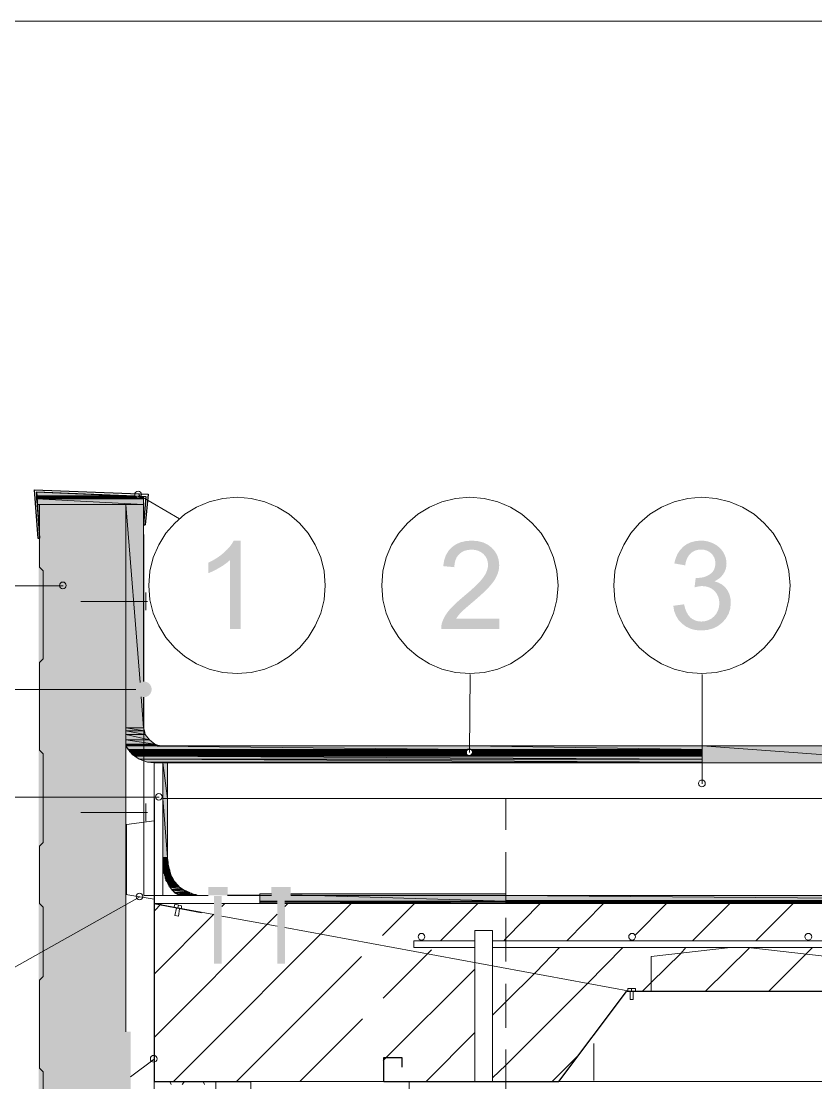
# Model space of a CAD drawing. Header units: millimetres. Extents: x 0 to 297, y 0 to 420.
# Drawn here: x 231.9 to 254.51, y 389.81 to 420 of the extents above; entities that cross this region are included whole.
import ezdxf

# ---------------------------------------------------------------- set-up
doc = ezdxf.new("R2010")
doc.units = ezdxf.units.MM
for name, color, linetype in [('0-MARCO-A3', 8, 'Continuous'), ('1-CORTE-LINEAS', 7, 'Continuous'), ('1-CORTE-RELLENOS', 9, 'Continuous'), ('1-CORTE-ROJO', 1, 'Continuous')]:
    doc.layers.add(name, color=color, linetype=linetype)

msp = doc.modelspace()

# ---------------------------------------------------------------- hatches: boundary and pattern name
at = {"layer": '1-CORTE-RELLENOS'}
h = msp.add_hatch(color=7, dxfattribs=at)
h.dxf.hatch_style = 1
h.paths.add_polyline_path([(232.339, 406.613), (232.339, 406.507), (235.133, 406.507)])
h = msp.add_hatch(color=7, dxfattribs=at)
h.dxf.hatch_style = 1
h.paths.add_polyline_path([(232.339, 406.486), (235.133, 406.486), (235.133, 406.507), (232.339, 406.507)])
h = msp.add_hatch(color=7, dxfattribs=at)
h.dxf.hatch_style = 1
h.paths.add_polyline_path([(235.133, 406.486), (232.339, 406.486), (232.339, 406.465), (235.154, 406.465)])
h = msp.add_hatch(color=7, dxfattribs=at)
h.dxf.hatch_style = 1
h.paths.add_polyline_path([(235.175, 406.444), (235.154, 406.465), (232.339, 406.465), (232.339, 406.444)])
h = msp.add_hatch(color=7, dxfattribs=at)
h.dxf.hatch_style = 1
h.paths.add_polyline_path([(235.196, 406.422), (235.175, 406.444), (232.339, 406.444), (232.339, 406.422)])
h = msp.add_hatch(color=7, dxfattribs=at)
h.dxf.hatch_style = 1
h.paths.add_polyline_path([(232.361, 406.253), (234.879, 406.253), (235.387, 406.253), (235.387, 406.422), (232.339, 406.422)])
h = msp.add_hatch(color=7, dxfattribs=at)
h.dxf.hatch_style = 1
h.paths.add_polyline_path([(235.387, 406.422), (235.387, 406.444), (235.281, 406.444), (235.26, 406.422)])
h = msp.add_hatch(color=7, dxfattribs=at)
h.dxf.hatch_style = 1
h.paths.add_polyline_path([(235.366, 406.444), (235.345, 406.465), (235.303, 406.465), (235.303, 406.444)])
h = msp.add_hatch(color=7, dxfattribs=at)
h.dxf.hatch_style = 1
h.paths.add_polyline_path([(232.361, 406.253), (232.424, 405.301), (232.424, 406.253)])
h = msp.add_hatch(color=51, dxfattribs=at)
h.dxf.hatch_style = 1
h.paths.add_polyline_path([(234.879, 406.274), (234.879, 378.585), (232.403, 378.585), (232.403, 406.274)])
h = msp.add_hatch(color=7, dxfattribs=at)
h.dxf.hatch_style = 1
h.paths.add_polyline_path([(235.387, 399.903), (235.387, 400.775), (235.344, 400.779), (235.302, 400.792), (235.264, 400.812), (235.23, 400.841), (235.201, 400.876), (235.18, 400.914), (235.168, 400.955), (235.164, 401), (235.168, 401.045), (235.18, 401.087), (235.201, 401.125), (235.23, 401.159), (235.264, 401.188), (235.302, 401.209), (235.344, 401.221), (235.387, 401.225), (235.387, 406.253), (234.879, 406.253), (234.879, 399.903)])
h = msp.add_hatch(color=7, dxfattribs=at)
h.dxf.hatch_style = 1
h.paths.add_polyline_path([(238.149, 402.718), (237.843, 402.718), (237.843, 404.675), (237.782, 404.621), (237.713, 404.568), (237.636, 404.515), (237.55, 404.463), (237.463, 404.413), (237.38, 404.37), (237.302, 404.334), (237.228, 404.303), (237.228, 404.601), (237.352, 404.664), (237.468, 404.734), (237.577, 404.81), (237.677, 404.893), (237.766, 404.979), (237.842, 405.064), (237.903, 405.147), (237.95, 405.229), (238.149, 405.229)])
h = msp.add_hatch(color=7, dxfattribs=at)
h.dxf.hatch_style = 1
h.paths.add_polyline_path([(245.506, 403.013), (245.506, 402.718), (243.853, 402.718), (243.854, 402.773), (243.86, 402.826), (243.872, 402.879), (243.888, 402.931), (243.925, 403.015), (243.97, 403.099), (244.025, 403.182), (244.09, 403.264), (244.167, 403.348), (244.26, 403.44), (244.369, 403.537), (244.492, 403.642), (244.679, 403.801), (244.834, 403.942), (244.955, 404.065), (245.043, 404.171), (245.106, 404.267), (245.151, 404.361), (245.178, 404.452), (245.187, 404.54), (245.178, 404.628), (245.154, 404.709), (245.112, 404.783), (245.054, 404.849), (244.984, 404.903), (244.904, 404.942), (244.815, 404.965), (244.715, 404.973), (244.61, 404.964), (244.516, 404.94), (244.432, 404.898), (244.36, 404.84), (244.302, 404.768), (244.261, 404.682), (244.236, 404.584), (244.227, 404.474), (243.911, 404.504), (243.938, 404.67), (243.988, 404.815), (244.061, 404.939), (244.156, 405.042), (244.271, 405.124), (244.404, 405.182), (244.555, 405.217), (244.724, 405.229), (244.893, 405.216), (245.044, 405.179), (245.177, 405.116), (245.291, 405.028), (245.384, 404.923), (245.45, 404.805), (245.49, 404.676), (245.504, 404.535), (245.5, 404.459), (245.488, 404.384), (245.468, 404.31), (245.44, 404.237), (245.404, 404.164), (245.359, 404.089), (245.302, 404.012), (245.236, 403.934), (245.154, 403.846), (245.048, 403.743), (244.918, 403.626), (244.765, 403.493), (244.638, 403.386), (244.536, 403.298), (244.46, 403.229), (244.409, 403.179), (244.372, 403.137), (244.338, 403.096), (244.307, 403.055), (244.28, 403.013)])
h = msp.add_hatch(color=7, dxfattribs=at)
h.dxf.hatch_style = 1
h.paths.add_polyline_path([(250.456, 403.377), (250.764, 403.418), (250.795, 403.298), (250.835, 403.195), (250.885, 403.11), (250.943, 403.043), (251.01, 402.993), (251.084, 402.957), (251.165, 402.935), (251.252, 402.928), (251.356, 402.937), (251.452, 402.965), (251.54, 403.011), (251.619, 403.077), (251.684, 403.156), (251.73, 403.245), (251.758, 403.342), (251.767, 403.449), (251.759, 403.55), (251.733, 403.642), (251.69, 403.725), (251.63, 403.799), (251.556, 403.859), (251.472, 403.902), (251.38, 403.928), (251.277, 403.936), (251.231, 403.934), (251.18, 403.927), (251.124, 403.916), (251.062, 403.901), (251.095, 404.171), (251.109, 404.169), (251.122, 404.169), (251.134, 404.168), (251.145, 404.168), (251.24, 404.174), (251.331, 404.193), (251.416, 404.225), (251.497, 404.27), (251.566, 404.328), (251.615, 404.399), (251.645, 404.485), (251.654, 404.584), (251.647, 404.666), (251.626, 404.74), (251.589, 404.806), (251.539, 404.865), (251.478, 404.913), (251.409, 404.948), (251.332, 404.969), (251.247, 404.975), (251.16, 404.968), (251.082, 404.947), (251.01, 404.912), (250.946, 404.862), (250.892, 404.799), (250.849, 404.722), (250.816, 404.631), (250.795, 404.526), (250.486, 404.581), (250.524, 404.727), (250.579, 404.855), (250.652, 404.965), (250.742, 405.058), (250.848, 405.133), (250.967, 405.186), (251.096, 405.218), (251.238, 405.229), (251.338, 405.224), (251.434, 405.207), (251.525, 405.179), (251.613, 405.141), (251.695, 405.093), (251.766, 405.036), (251.827, 404.973), (251.878, 404.901), (251.919, 404.824), (251.948, 404.745), (251.965, 404.663), (251.971, 404.579), (251.966, 404.499), (251.949, 404.423), (251.922, 404.352), (251.883, 404.284), (251.834, 404.221), (251.775, 404.164), (251.706, 404.115), (251.627, 404.072), (251.731, 404.04), (251.822, 403.994), (251.902, 403.933), (251.969, 403.859), (252.023, 403.774), (252.062, 403.679), (252.085, 403.573), (252.093, 403.457), (252.078, 403.299), (252.033, 403.153), (251.958, 403.021), (251.853, 402.9), (251.726, 402.801), (251.583, 402.731), (251.424, 402.688), (251.249, 402.674), (251.092, 402.686), (250.949, 402.723), (250.819, 402.784), (250.704, 402.87), (250.606, 402.975), (250.533, 403.094), (250.482, 403.228)])
h = msp.add_hatch(color=7, dxfattribs=at)
h.dxf.hatch_style = 1
h.paths.add_polyline_path([(235.614, 401), (235.61, 400.955), (235.597, 400.914), (235.577, 400.876), (235.548, 400.841), (235.513, 400.812), (235.475, 400.792), (235.434, 400.779), (235.389, 400.775), (235.344, 400.779), (235.302, 400.792), (235.264, 400.812), (235.23, 400.841), (235.201, 400.876), (235.18, 400.914), (235.168, 400.955), (235.164, 401), (235.168, 401.045), (235.18, 401.087), (235.201, 401.125), (235.23, 401.159), (235.264, 401.188), (235.302, 401.209), (235.344, 401.221), (235.389, 401.225), (235.434, 401.221), (235.475, 401.209), (235.513, 401.188), (235.548, 401.159), (235.577, 401.125), (235.597, 401.087), (235.61, 401.045)])
h = msp.add_hatch(color=7, dxfattribs=at)
h.dxf.hatch_style = 1
h.paths.add_polyline_path([(235.408, 399.819), (235.387, 399.903), (234.879, 399.903), (234.879, 399.819)])
h = msp.add_hatch(color=7, dxfattribs=at)
h.dxf.hatch_style = 1
h.paths.add_polyline_path([(235.429, 399.713), (235.408, 399.819), (234.879, 399.819), (234.879, 399.713)])
h = msp.add_hatch(color=7, dxfattribs=at)
h.dxf.hatch_style = 1
h.paths.add_polyline_path([(235.556, 399.565), (235.429, 399.713), (234.879, 399.713), (234.879, 399.565)])
h = msp.add_hatch(color=7, dxfattribs=at)
h.dxf.hatch_style = 1
h.paths.add_polyline_path([(235.704, 399.438), (235.556, 399.565), (234.879, 399.565), (234.879, 399.438)])
h = msp.add_hatch(color=7, dxfattribs=at)
h.dxf.hatch_style = 1
h.paths.add_polyline_path([(235.789, 399.416), (235.704, 399.438), (234.879, 399.438), (234.879, 399.416)])
h = msp.add_hatch(color=7, dxfattribs=at)
h.dxf.hatch_style = 1
h.paths.add_polyline_path([(235.895, 399.395), (235.789, 399.416), (234.879, 399.416), (234.879, 399.395)])
h = msp.add_hatch(color=7, dxfattribs=at)
h.dxf.hatch_style = 1
h.paths.add_polyline_path([(234.943, 399.29), (234.964, 399.29), (244.616, 399.29), (244.658, 399.29), (244.658, 399.395), (234.879, 399.395)])
h = msp.add_hatch(color=7, dxfattribs=at)
h.dxf.hatch_style = 1
h.paths.add_polyline_path([(251.283, 399.29), (251.283, 399.395), (244.658, 399.395), (244.658, 399.29), (244.721, 399.29)])
h = msp.add_hatch(color=7, dxfattribs=at)
h.dxf.hatch_style = 1
h.paths.add_polyline_path([(251.283, 398.929), (251.283, 398.909), (257.887, 398.909), (257.887, 399.395), (251.283, 399.395)])
h = msp.add_hatch(color=7, dxfattribs=at)
h.dxf.hatch_style = 1
h.paths.add_polyline_path([(244.595, 399.268), (244.616, 399.29), (234.964, 399.29), (234.964, 399.268)])
h = msp.add_hatch(color=7, dxfattribs=at)
h.dxf.hatch_style = 1
h.paths.add_polyline_path([(244.573, 399.247), (244.595, 399.268), (234.964, 399.268), (234.985, 399.247)])
h = msp.add_hatch(color=7, dxfattribs=at)
h.dxf.hatch_style = 1
h.paths.add_polyline_path([(234.985, 399.226), (235.006, 399.226), (244.573, 399.226), (244.573, 399.247), (234.985, 399.247)])
h = msp.add_hatch(color=7, dxfattribs=at)
h.dxf.hatch_style = 1
h.paths.add_polyline_path([(235.027, 399.205), (244.573, 399.205), (244.573, 399.226), (235.006, 399.226)])
h = msp.add_hatch(color=7, dxfattribs=at)
h.dxf.hatch_style = 1
h.paths.add_polyline_path([(235.048, 399.183), (244.573, 399.183), (244.573, 399.205), (235.027, 399.205)])
h = msp.add_hatch(color=7, dxfattribs=at)
h.dxf.hatch_style = 1
h.paths.add_polyline_path([(235.048, 399.162), (244.573, 399.162), (244.573, 399.183), (235.048, 399.183)])
h = msp.add_hatch(color=7, dxfattribs=at)
h.dxf.hatch_style = 1
h.paths.add_polyline_path([(235.07, 399.141), (235.091, 399.141), (244.573, 399.141), (244.573, 399.162), (235.048, 399.162)])
h = msp.add_hatch(color=7, dxfattribs=at)
h.dxf.hatch_style = 1
h.paths.add_polyline_path([(235.133, 399.12), (244.616, 399.12), (244.595, 399.141), (235.091, 399.141), (235.112, 399.12)])
h = msp.add_hatch(color=7, dxfattribs=at)
h.dxf.hatch_style = 1
h.paths.add_polyline_path([(244.637, 399.099), (244.616, 399.12), (235.133, 399.12), (235.133, 399.099)])
h = msp.add_hatch(color=7, dxfattribs=at)
h.dxf.hatch_style = 1
h.paths.add_polyline_path([(251.283, 399.014), (251.283, 399.099), (235.133, 399.099), (235.26, 399.014)])
h = msp.add_hatch(color=7, dxfattribs=at)
h.dxf.hatch_style = 1
h.paths.add_polyline_path([(251.283, 399.099), (251.283, 399.12), (244.7, 399.12), (244.7, 399.099)])
h = msp.add_hatch(color=7, dxfattribs=at)
h.dxf.hatch_style = 1
h.paths.add_polyline_path([(251.283, 399.268), (251.283, 399.29), (244.721, 399.29), (244.743, 399.268)])
h = msp.add_hatch(color=7, dxfattribs=at)
h.dxf.hatch_style = 1
h.paths.add_polyline_path([(251.283, 399.141), (244.743, 399.141), (244.721, 399.12), (251.283, 399.12)])
h = msp.add_hatch(color=7, dxfattribs=at)
h.dxf.hatch_style = 1
h.paths.add_polyline_path([(244.764, 399.247), (251.283, 399.247), (251.283, 399.268), (244.743, 399.268), (244.743, 399.247)])
h = msp.add_hatch(color=7, dxfattribs=at)
h.dxf.hatch_style = 1
h.paths.add_polyline_path([(251.283, 399.162), (244.764, 399.162), (244.743, 399.141), (251.283, 399.141)])
h = msp.add_hatch(color=7, dxfattribs=at)
h.dxf.hatch_style = 1
h.paths.add_polyline_path([(251.283, 399.226), (251.283, 399.247), (244.764, 399.247), (244.764, 399.226)])
h = msp.add_hatch(color=7, dxfattribs=at)
h.dxf.hatch_style = 1
h.paths.add_polyline_path([(251.283, 399.205), (251.283, 399.226), (244.764, 399.226), (244.764, 399.205)])
h = msp.add_hatch(color=7, dxfattribs=at)
h.dxf.hatch_style = 1
h.paths.add_polyline_path([(251.283, 399.183), (251.283, 399.205), (244.764, 399.205), (244.764, 399.183)])
h = msp.add_hatch(color=7, dxfattribs=at)
h.dxf.hatch_style = 1
h.paths.add_polyline_path([(251.283, 399.162), (251.283, 399.183), (244.764, 399.183), (244.764, 399.162)])
h = msp.add_hatch(color=7, dxfattribs=at)
h.dxf.hatch_style = 1
h.paths.add_polyline_path([(251.283, 398.929), (251.283, 399.014), (235.26, 399.014), (235.493, 398.929)])
h = msp.add_hatch(color=7, dxfattribs=at)
h.dxf.hatch_style = 1
h.paths.add_polyline_path([(235.684, 398.909), (235.937, 398.909), (236.065, 398.909), (251.283, 398.909), (251.283, 398.929), (235.493, 398.929)])
h = msp.add_hatch(color=7, dxfattribs=at)
h.dxf.hatch_style = 1
h.paths.add_polyline_path([(235.937, 398.909), (235.937, 397.892), (236.065, 397.892), (236.065, 398.909)])
h = msp.add_hatch(color=7, dxfattribs=at)
h.dxf.hatch_style = 1
h.paths.add_polyline_path([(236.065, 396.22), (236.065, 397.892), (235.937, 397.892), (235.937, 396.22)])
h = msp.add_hatch(color=7, dxfattribs=at)
h.dxf.hatch_style = 1
h.paths.add_polyline_path([(236.085, 396.03), (236.065, 396.22), (235.937, 396.22), (235.937, 396.03)])
h = msp.add_hatch(color=7, dxfattribs=at)
h.dxf.hatch_style = 1
h.paths.add_polyline_path([(236.107, 395.945), (236.085, 396.03), (235.937, 396.03), (235.937, 395.945)])
h = msp.add_hatch(color=7, dxfattribs=at)
h.dxf.hatch_style = 1
h.paths.add_polyline_path([(235.959, 395.839), (236.128, 395.839), (236.107, 395.945), (235.937, 395.945)])
h = msp.add_hatch(color=7, dxfattribs=at)
h.dxf.hatch_style = 1
h.paths.add_polyline_path([(236.001, 395.67), (236.17, 395.67), (236.128, 395.839), (235.959, 395.839)])
h = msp.add_hatch(color=7, dxfattribs=at)
h.dxf.hatch_style = 1
h.paths.add_polyline_path([(236.213, 395.649), (236.17, 395.67), (236.001, 395.67), (236.001, 395.649)])
h = msp.add_hatch(color=7, dxfattribs=at)
h.dxf.hatch_style = 1
h.paths.add_polyline_path([(236.065, 395.543), (236.255, 395.543), (236.213, 395.649), (236.001, 395.649)])
h = msp.add_hatch(color=7, dxfattribs=at)
h.dxf.hatch_style = 1
h.paths.add_polyline_path([(236.382, 395.416), (236.255, 395.543), (236.065, 395.543), (236.128, 395.416)])
h = msp.add_hatch(color=7, dxfattribs=at)
h.dxf.hatch_style = 1
h.paths.add_polyline_path([(236.403, 395.373), (236.382, 395.416), (236.128, 395.416), (236.128, 395.373)])
h = msp.add_hatch(color=7, dxfattribs=at)
h.dxf.hatch_style = 1
h.paths.add_polyline_path([(236.509, 395.31), (236.403, 395.373), (236.128, 395.373), (236.191, 395.31)])
h = msp.add_hatch(color=7, dxfattribs=at)
h.dxf.hatch_style = 1
h.paths.add_polyline_path([(236.551, 395.289), (236.509, 395.31), (236.191, 395.31), (236.213, 395.289)])
h = msp.add_hatch(color=7, dxfattribs=at)
h.dxf.hatch_style = 1
h.paths.add_polyline_path([(236.699, 395.225), (236.551, 395.289), (236.213, 395.289), (236.276, 395.225)])
h = msp.add_hatch(color=7, dxfattribs=at)
h.dxf.hatch_style = 1
h.paths.add_polyline_path([(236.276, 395.204), (236.699, 395.204), (236.699, 395.225), (236.276, 395.225)])
h = msp.add_hatch(color=7, dxfattribs=at)
h.dxf.hatch_style = 1
h.paths.add_polyline_path([(236.847, 395.162), (236.699, 395.204), (236.276, 395.204), (236.361, 395.162)])
h = msp.add_hatch(color=7, dxfattribs=at)
h.dxf.hatch_style = 1
h.paths.add_polyline_path([(236.361, 395.162), (236.446, 395.14), (236.911, 395.14), (236.847, 395.162)])
h = msp.add_hatch(color=7, dxfattribs=at)
h.dxf.hatch_style = 1
h.paths.add_polyline_path([(237.224, 395.375), (237.774, 395.375), (237.774, 395.14), (237.224, 395.14)])
h = msp.add_hatch(color=7, dxfattribs=at)
h.dxf.hatch_style = 1
h.paths.add_polyline_path([(239.574, 395.183), (239.574, 395.14), (239.024, 395.14), (239.024, 395.183), (238.689, 395.183), (238.689, 394.972), (239.189, 394.972), (239.189, 395.125), (239.409, 395.125), (239.409, 394.972), (245.695, 394.972), (245.695, 395.183)])
h = msp.add_hatch(color=7, dxfattribs=at)
h.dxf.hatch_style = 1
h.paths.add_polyline_path([(239.024, 395.375), (239.574, 395.375), (239.574, 395.14), (239.024, 395.14)])
h = msp.add_hatch(color=7, dxfattribs=at)
h.dxf.hatch_style = 1
h.paths.add_polyline_path([(237.224, 395.14), (237.224, 395.142), (236.911, 395.14)])
h = msp.add_hatch(color=7, dxfattribs=at)
h.dxf.hatch_style = 1
h.paths.add_polyline_path([(237.389, 395.125), (237.609, 395.125), (237.609, 393.2), (237.389, 393.2)])
h = msp.add_hatch(color=7, dxfattribs=at)
h.dxf.hatch_style = 1
h.paths.add_polyline_path([(238.689, 395.14), (238.689, 395.149), (237.774, 395.145), (237.774, 395.14)])
h = msp.add_hatch(color=7, dxfattribs=at)
h.dxf.hatch_style = 1
h.paths.add_polyline_path([(238.689, 394.972), (238.689, 394.95), (239.189, 394.95), (239.189, 394.972)])
h = msp.add_hatch(color=7, dxfattribs=at)
h.dxf.hatch_style = 1
h.paths.add_polyline_path([(238.689, 394.908), (239.189, 394.908), (239.189, 394.95), (238.689, 394.95)])
h = msp.add_hatch(color=7, dxfattribs=at)
h.dxf.hatch_style = 1
h.paths.add_polyline_path([(239.189, 395.125), (239.409, 395.125), (239.409, 393.2), (239.189, 393.2)])
h = msp.add_hatch(color=7, dxfattribs=at)
h.dxf.hatch_style = 1
h.paths.add_polyline_path([(245.695, 394.972), (239.409, 394.972), (239.409, 394.95), (245.695, 394.95)])
h = msp.add_hatch(color=7, dxfattribs=at)
h.dxf.hatch_style = 1
h.paths.add_polyline_path([(245.695, 394.908), (245.695, 394.95), (239.409, 394.95), (239.409, 394.908)])
h = msp.add_hatch(color=7, dxfattribs=at)
h.dxf.hatch_style = 1
h.paths.add_polyline_path([(264.512, 395.14), (245.695, 395.14), (245.695, 394.992), (264.449, 394.992), (264.512, 394.992)])
h = msp.add_hatch(color=7, dxfattribs=at)
h.dxf.hatch_style = 1
h.paths.add_polyline_path([(245.695, 394.972), (264.428, 394.972), (264.449, 394.992), (245.695, 394.992)])
h = msp.add_hatch(color=7, dxfattribs=at)
h.dxf.hatch_style = 1
h.paths.add_polyline_path([(245.695, 394.95), (264.407, 394.95), (264.428, 394.972), (245.695, 394.972)])
h = msp.add_hatch(color=7, dxfattribs=at)
h.dxf.hatch_style = 1
h.paths.add_polyline_path([(264.407, 394.95), (245.695, 394.95), (245.695, 394.929), (264.407, 394.929)])
h = msp.add_hatch(color=7, dxfattribs=at)
h.dxf.hatch_style = 1
h.paths.add_polyline_path([(245.695, 394.908), (264.407, 394.908), (264.407, 394.929), (245.695, 394.929)])
at = {"layer": '1-CORTE-ROJO'}
h = msp.add_hatch(color=1, dxfattribs=at)
h.dxf.hatch_style = 1
h.paths.add_polyline_path([(235.015, 387.246), (234.522, 387.246), (234.522, 390.376), (234.427, 390.291), (234.317, 390.206), (234.194, 390.121), (234.056, 390.037), (233.916, 389.958), (233.784, 389.89), (233.659, 389.832), (233.541, 389.784), (233.541, 390.258), (233.74, 390.361), (233.926, 390.473), (234.099, 390.596), (234.26, 390.729), (234.403, 390.866), (234.524, 391), (234.622, 391.133), (234.698, 391.264), (235.015, 391.264)])

# ---------------------------------------------------------------- linework, layer by layer
at = {"layer": '0-MARCO-A3', "lineweight": 0}
msp.add_lwpolyline([(0, 420), (297, 420), (297, 0), (0, 0)], close=True, dxfattribs=at)
at = {"layer": '1-CORTE-LINEAS', "color": 7, "lineweight": 25}
for p, q in [((232.276, 406.677), (235.514, 406.55)), ((232.339, 406.613), (235.451, 406.486)), ((232.339, 406.613), (232.424, 405.301)), ((235.514, 406.55), (235.429, 405.682)), ((235.684, 394.908), (237.038, 394.654)), ((255.538, 392.41), (249.124, 392.41))]:
    msp.add_line(p, q, dxfattribs=at)
at = {"layer": '1-CORTE-LINEAS', "color": 7, "lineweight": 5}
for p, q in [((232.339, 406.486), (235.154, 406.465)), ((232.339, 406.465), (235.175, 406.444)), ((232.339, 406.444), (232.339, 406.465)), ((232.339, 406.444), (235.196, 406.422)), ((232.339, 406.422), (232.339, 406.444)), ((232.339, 406.422), (235.387, 406.253)), ((235.154, 406.465), (235.133, 406.486)), ((235.175, 406.444), (235.154, 406.465)), ((235.196, 406.422), (235.175, 406.444)), ((235.26, 406.422), (235.281, 406.444)), ((235.281, 406.444), (235.387, 406.422)), ((235.303, 406.465), (235.366, 406.444)), ((235.303, 406.444), (235.303, 406.465)), ((235.366, 406.444), (235.345, 406.465)), ((235.387, 406.422), (235.387, 406.444)), ((235.387, 406.253), (235.387, 406.422)), ((234.879, 406.253), (235.284, 401.198)), ((234.879, 399.903), (234.879, 406.253)), ((235.387, 401.225), (235.387, 406.253)), ((235.317, 400.787), (235.387, 399.903)), ((235.317, 400.787), (235.387, 399.903)), ((235.387, 399.903), (235.387, 400.775)), ((234.879, 399.903), (235.408, 399.819)), ((234.879, 399.819), (234.879, 399.903)), ((234.879, 399.819), (235.429, 399.713)), ((234.879, 399.713), (234.879, 399.819)), ((234.879, 399.713), (235.556, 399.565)), ((234.879, 399.565), (234.879, 399.713)), ((235.408, 399.819), (235.387, 399.903)), ((235.429, 399.713), (235.408, 399.819)), ((235.556, 399.565), (235.429, 399.713)), ((234.879, 399.565), (235.704, 399.438)), ((234.879, 399.438), (234.879, 399.565)), ((234.879, 399.438), (235.789, 399.416)), ((234.879, 399.416), (234.879, 399.438)), ((234.879, 399.416), (235.895, 399.395)), ((234.879, 399.395), (234.879, 399.416)), ((235.704, 399.438), (235.556, 399.565)), ((235.789, 399.416), (235.704, 399.438)), ((235.895, 399.395), (235.789, 399.416)), ((251.283, 399.395), (244.658, 399.395)), ((244.658, 399.395), (251.283, 399.29)), ((244.658, 399.395), (251.283, 399.29)), ((251.283, 398.929), (251.283, 399.395)), ((234.964, 399.29), (234.943, 399.29)), ((234.943, 399.29), (234.964, 399.29)), ((234.964, 399.29), (234.943, 399.29)), ((234.964, 399.29), (234.943, 399.29)), ((234.943, 399.29), (234.964, 399.29)), ((234.964, 399.29), (244.595, 399.268)), ((234.964, 399.268), (234.964, 399.29)), ((234.964, 399.268), (244.573, 399.247)), ((234.985, 399.247), (234.964, 399.268)), ((234.985, 399.247), (244.573, 399.226)), ((235.006, 399.226), (234.985, 399.226)), ((234.985, 399.226), (235.006, 399.226)), ((235.006, 399.226), (244.573, 399.205)), ((235.027, 399.205), (235.006, 399.226)), ((235.027, 399.205), (244.573, 399.183)), ((235.048, 399.183), (235.027, 399.205)), ((235.048, 399.183), (244.573, 399.162)), ((235.048, 399.162), (235.048, 399.183)), ((235.048, 399.162), (244.573, 399.141)), ((235.091, 399.141), (235.07, 399.141)), ((235.07, 399.141), (235.091, 399.141)), ((235.091, 399.141), (244.616, 399.12)), ((235.133, 399.12), (235.112, 399.12)), ((235.112, 399.12), (235.133, 399.12)), ((235.133, 399.12), (244.637, 399.099)), ((235.133, 399.099), (235.133, 399.12)), ((235.133, 399.099), (251.283, 399.014)), ((235.26, 399.014), (235.133, 399.099)), ((244.573, 399.247), (244.595, 399.268)), ((244.573, 399.226), (244.573, 399.247)), ((244.573, 399.205), (244.573, 399.226)), ((244.573, 399.183), (244.573, 399.205)), ((244.573, 399.162), (244.573, 399.183)), ((244.573, 399.141), (244.573, 399.162)), ((244.595, 399.268), (244.616, 399.29)), ((244.616, 399.12), (244.595, 399.141)), ((244.658, 399.29), (244.616, 399.29)), ((244.616, 399.29), (244.658, 399.29)), ((244.637, 399.29), (244.616, 399.29)), ((244.637, 399.29), (244.616, 399.29)), ((244.637, 399.099), (244.616, 399.12)), ((244.637, 399.29), (244.658, 399.29)), ((244.721, 399.29), (244.658, 399.29)), ((244.721, 399.29), (244.658, 399.29)), ((244.658, 399.29), (244.721, 399.29)), ((244.721, 399.29), (244.679, 399.29)), ((244.679, 399.29), (244.721, 399.29)), ((244.721, 399.29), (244.7, 399.29)), ((244.7, 399.29), (244.721, 399.29)), ((244.7, 399.12), (251.283, 399.099)), ((244.7, 399.099), (244.7, 399.12)), ((244.721, 399.29), (251.283, 399.268)), ((244.743, 399.268), (244.721, 399.29)), ((244.721, 399.12), (244.743, 399.141)), ((244.743, 399.268), (251.283, 399.247)), ((244.764, 399.247), (244.743, 399.247)), ((244.743, 399.247), (244.764, 399.247)), ((244.743, 399.141), (244.764, 399.162)), ((244.743, 399.141), (251.283, 399.12)), ((244.764, 399.247), (251.283, 399.226)), ((244.764, 399.226), (244.764, 399.247)), ((244.764, 399.226), (251.283, 399.205)), ((244.764, 399.205), (244.764, 399.226)), ((244.764, 399.205), (251.283, 399.183)), ((244.764, 399.183), (244.764, 399.205)), ((244.764, 399.183), (251.283, 399.162)), ((244.764, 399.162), (244.764, 399.183)), ((244.764, 399.162), (251.283, 399.141)), ((235.26, 399.014), (251.283, 398.929)), ((235.493, 398.929), (235.26, 399.014)), ((235.937, 397.892), (236.065, 396.22)), ((235.937, 397.892), (236.065, 396.22)), ((235.937, 396.22), (235.937, 397.892)), ((236.065, 396.22), (236.065, 397.892)), ((235.937, 396.22), (236.085, 396.03)), ((235.937, 396.03), (235.937, 396.22)), ((236.085, 396.03), (236.065, 396.22)), ((235.937, 396.03), (236.107, 395.945)), ((235.937, 395.945), (235.937, 396.03)), ((235.937, 395.945), (236.128, 395.839)), ((235.959, 395.839), (235.937, 395.945)), ((235.959, 395.839), (236.17, 395.67)), ((236.001, 395.67), (235.959, 395.839)), ((236.107, 395.945), (236.085, 396.03)), ((236.128, 395.839), (236.107, 395.945)), ((236.17, 395.67), (236.128, 395.839)), ((236.001, 395.67), (236.213, 395.649)), ((236.001, 395.649), (236.001, 395.67)), ((236.001, 395.649), (236.255, 395.543)), ((236.065, 395.543), (236.001, 395.649)), ((236.065, 395.543), (236.382, 395.416)), ((236.128, 395.416), (236.065, 395.543)), ((236.213, 395.649), (236.17, 395.67)), ((236.255, 395.543), (236.213, 395.649)), ((236.382, 395.416), (236.255, 395.543)), ((236.128, 395.416), (236.403, 395.373)), ((236.128, 395.373), (236.128, 395.416)), ((236.128, 395.373), (236.509, 395.31)), ((236.191, 395.31), (236.128, 395.373)), ((236.191, 395.31), (236.551, 395.289)), ((236.213, 395.289), (236.191, 395.31)), ((236.213, 395.289), (236.699, 395.225)), ((236.276, 395.225), (236.213, 395.289)), ((236.276, 395.225), (236.699, 395.204)), ((236.276, 395.204), (236.276, 395.225)), ((236.276, 395.204), (236.847, 395.162)), ((236.361, 395.162), (236.276, 395.204)), ((236.403, 395.373), (236.382, 395.416)), ((236.509, 395.31), (236.403, 395.373)), ((236.551, 395.289), (236.509, 395.31)), ((236.699, 395.225), (236.551, 395.289)), ((236.699, 395.204), (236.699, 395.225)), ((236.847, 395.162), (236.699, 395.204)), ((238.689, 395.183), (239.024, 395.173)), ((238.689, 394.972), (238.689, 395.183)), ((245.695, 395.183), (239.574, 395.183)), ((245.695, 394.972), (245.695, 395.183)), ((235.684, 394.696), (235.895, 394.908)), ((236.233, 389.849), (241.293, 394.908)), ((236.911, 395.14), (237.224, 395.142)), ((237.224, 395.14), (236.911, 395.14)), ((237.609, 394.823), (237.694, 394.908)), ((237.774, 395.145), (238.689, 395.149)), ((238.689, 395.14), (237.774, 395.14)), ((238.689, 394.972), (239.189, 394.97)), ((238.689, 394.95), (238.689, 394.972)), ((238.689, 394.95), (239.189, 394.947)), ((245.695, 394.972), (239.409, 394.972)), ((239.409, 394.969), (245.695, 394.95)), ((239.409, 394.969), (245.695, 394.95)), ((245.695, 394.95), (239.409, 394.95)), ((239.409, 394.824), (239.493, 394.908)), ((239.574, 395.156), (245.695, 394.972)), ((239.574, 395.156), (245.695, 394.972)), ((242.182, 393.998), (243.092, 394.908)), ((243.833, 393.85), (244.891, 394.908)), ((264.512, 395.14), (245.695, 395.14)), ((245.695, 395.14), (264.512, 394.992)), ((245.695, 395.14), (264.512, 394.992)), ((264.449, 394.992), (245.695, 394.992)), ((245.695, 394.992), (264.428, 394.972)), ((245.695, 394.992), (264.428, 394.972)), ((264.428, 394.972), (245.695, 394.972)), ((245.695, 394.972), (264.407, 394.95)), ((245.695, 394.972), (264.407, 394.95)), ((245.695, 394.95), (245.695, 394.972)), ((264.407, 394.95), (245.695, 394.95)), ((245.695, 394.95), (264.407, 394.929)), ((245.695, 394.95), (264.407, 394.929)), ((264.407, 394.929), (245.695, 394.929)), ((245.695, 394.908), (264.407, 394.908)), ((264.407, 394.908), (245.695, 394.908)), ((247.431, 393.85), (248.468, 394.908)), ((249.378, 394.019), (250.267, 394.908)), ((251.008, 393.85), (252.066, 394.908)), ((252.807, 393.85), (253.865, 394.908)), ((235.684, 391.098), (239.189, 394.604)), ((235.684, 392.897), (237.389, 394.603)), ((248.024, 392.643), (249.018, 393.659)), ((249.23, 393.85), (249.23, 393.871)), ((252.617, 393.638), (252.617, 393.659)), ((254.225, 393.469), (254.416, 393.659)), ((238.033, 389.849), (241.589, 393.405)), ((242.203, 392.22), (243.578, 393.596)), ((251.368, 392.41), (252.617, 393.638)), ((253.167, 392.41), (254.225, 393.469)), ((242.203, 390.442), (244.806, 393.045)), ((245.695, 390.314), (248.024, 392.643)), ((239.832, 389.849), (241.61, 391.627)), ((243.43, 389.849), (244.806, 391.246)), ((247.008, 389.849), (247.727, 390.569)), ((245.314, 389.955), (245.695, 390.314)), ((236.17, 389.765), (236.128, 389.849)), ((236.488, 389.765), (236.551, 389.849)), ((237.123, 389.765), (237.08, 389.849))]:
    msp.add_line(p, q, dxfattribs=at)
at = {"layer": '1-CORTE-LINEAS', "color": 7, "lineweight": 15}
for p, q in [((236.403, 405.851), (235.239, 406.528)), ((235.387, 406.486), (235.387, 401.225)), ((234.879, 391.264), (234.879, 406.253)), ((235.389, 405.4), (235.389, 401.225)), ((229.651, 403.946), (233.101, 403.946)), ((244.679, 401.427), (244.658, 399.205)), ((251.283, 401.427), (251.283, 398.315)), ((235.895, 399.395), (280.705, 399.395)), ((235.937, 398.909), (280.705, 398.909)), ((236.065, 396.22), (236.065, 398.909)), ((229.651, 397.935), (235.832, 397.935)), ((235.684, 378.588), (235.684, 397.892)), ((235.684, 397.892), (235.684, 397.257)), ((235.937, 397.892), (280.705, 397.892)), ((234.879, 397.152), (234.879, 395.162)), ((234.879, 395.162), (235.684, 395.035)), ((229.651, 391.945), (235.281, 395.098)), ((232.529, 394.802), (232.424, 394.908)), ((235.684, 395.035), (235.684, 394.4)), ((235.684, 394.908), (237.389, 394.908)), ((237.144, 395.14), (237.224, 395.14)), ((237.609, 394.908), (238.689, 394.908)), ((237.774, 395.14), (239.024, 395.14)), ((237.774, 395.14), (239.024, 395.14)), ((239.574, 395.14), (280.705, 395.14)), ((239.574, 395.14), (240.099, 395.14)), ((248.199, 389.875), (248.199, 390.925)), ((235.015, 389.98), (235.684, 390.484)), ((237.441, 389.087), (237.441, 389.849)), ((238.435, 389.849), (242.224, 389.849)), ((238.435, 389.468), (238.435, 389.849)), ((242.944, 389.468), (242.944, 389.849)), ((245.695, 389.849), (280.705, 389.849))]:
    msp.add_line(p, q, dxfattribs=at)
at = {"layer": '1-CORTE-LINEAS', "color": 7, "lineweight": 13}
for p, q in [((235.449, 403.75), (235.449, 403.25)), ((233.599, 403.5), (235.499, 403.5)), ((220.099, 401), (235.164, 401)), ((235.449, 397.75), (235.449, 397.25)), ((233.599, 397.5), (235.499, 397.5))]:
    msp.add_line(p, q, dxfattribs=at)
at = {"layer": '1-CORTE-LINEAS', "color": 7, "lineweight": 9}
for p, q in [((235.684, 397.892), (235.684, 398.909)), ((245.695, 397.003), (245.695, 397.892)), ((245.695, 395.183), (245.695, 396.368)), ((235.684, 395.035), (235.684, 394.4)), ((235.684, 394.908), (237.389, 394.595)), ((236.255, 394.802), (236.276, 394.887)), ((236.361, 394.781), (236.382, 394.865)), ((236.318, 394.781), (236.276, 394.569)), ((237.609, 394.554), (239.189, 394.264)), ((245.695, 393.257), (245.695, 394.506)), ((239.409, 394.223), (249.272, 392.41)), ((243.071, 393.85), (244.806, 393.85)), ((243.071, 393.85), (243.071, 393.659)), ((243.071, 393.659), (244.806, 393.659)), ((245.314, 393.85), (259.729, 393.85)), ((245.314, 393.659), (259.729, 393.659)), ((245.695, 391.373), (245.695, 392.622)), ((249.166, 392.41), (249.166, 392.495)), ((249.272, 392.41), (249.272, 392.495)), ((249.23, 392.41), (249.23, 392.178)), ((245.695, 389.849), (245.695, 390.759)), ((245.695, 378.588), (245.695, 389.849))]:
    msp.add_line(p, q, dxfattribs=at)
at = {"layer": '1-CORTE-LINEAS', "color": 7, "lineweight": 25}
for points in [[(232.276, 406.677), (232.381, 405.301), (232.424, 405.301)], [(235.451, 406.486), (235.387, 405.682), (235.429, 405.682)], [(235.684, 397.892), (235.684, 389.849), (238.435, 389.849)], [(242.224, 389.849), (247.198, 389.849), (249.124, 392.41)], [(242.224, 389.849), (242.224, 390.527), (242.732, 390.527), (242.732, 390.251)]]:
    msp.add_lwpolyline(points, dxfattribs=at)
at = {"layer": '1-CORTE-LINEAS', "color": 7, "lineweight": 15}
for points in [[(235.324, 406.539), (235.316, 406.576), (235.296, 406.606), (235.266, 406.626), (235.228, 406.634), (235.191, 406.626), (235.161, 406.606), (235.141, 406.576), (235.133, 406.539), (235.141, 406.502), (235.161, 406.472), (235.191, 406.451), (235.228, 406.444), (235.266, 406.451), (235.296, 406.472), (235.316, 406.502), (235.324, 406.539)], [(232.424, 394.908), (232.424, 396.538), (232.529, 396.644), (232.529, 399.162), (232.424, 399.268), (232.424, 401.766), (232.529, 401.871), (232.529, 404.369), (232.424, 404.475), (232.424, 406.253), (234.879, 406.253)], [(233.186, 403.956), (233.178, 403.994), (233.158, 404.024), (233.128, 404.045), (233.091, 404.052), (233.054, 404.045), (233.023, 404.024), (233.003, 403.994), (232.995, 403.956), (233.003, 403.919), (233.023, 403.889), (233.054, 403.869), (233.091, 403.861), (233.128, 403.869), (233.158, 403.889), (233.178, 403.919), (233.186, 403.956)], [(235.387, 400.775), (235.387, 399.903), (235.408, 399.819), (235.429, 399.713), (235.556, 399.565), (235.704, 399.438), (235.789, 399.416), (235.895, 399.395)], [(235.389, 400.775), (235.389, 395.14), (237.224, 395.14)], [(235.684, 398.909), (235.493, 398.929), (235.26, 399.014), (235.048, 399.162), (234.964, 399.268), (234.879, 399.395)], [(244.743, 399.215), (244.735, 399.252), (244.715, 399.282), (244.685, 399.303), (244.648, 399.31), (244.61, 399.303), (244.58, 399.282), (244.559, 399.252), (244.552, 399.215), (244.559, 399.178), (244.58, 399.148), (244.61, 399.128), (244.648, 399.12), (244.685, 399.128), (244.715, 399.148), (244.735, 399.178), (244.743, 399.215)], [(237.224, 395.14), (235.937, 395.14), (235.937, 398.909), (235.684, 398.909)], [(236.446, 395.14), (236.424, 395.14), (236.424, 395.162), (236.361, 395.162), (236.34, 395.183), (236.318, 395.183), (236.298, 395.204), (236.276, 395.225), (236.255, 395.225), (236.255, 395.246), (236.233, 395.246), (236.233, 395.268), (236.213, 395.268), (236.213, 395.289), (236.191, 395.289), (236.191, 395.31), (236.17, 395.331), (236.149, 395.353), (236.149, 395.373), (236.107, 395.416), (236.107, 395.437), (236.085, 395.458), (236.085, 395.479), (236.065, 395.501), (236.065, 395.521), (236.022, 395.564), (236.022, 395.606), (236.001, 395.627), (236.001, 395.67), (235.98, 395.712), (235.98, 395.754), (235.959, 395.776), (235.959, 395.86), (235.937, 395.902), (235.937, 398.909)], [(251.368, 398.326), (251.36, 398.363), (251.34, 398.394), (251.31, 398.414), (251.273, 398.421), (251.236, 398.414), (251.205, 398.394), (251.185, 398.363), (251.178, 398.326), (251.185, 398.289), (251.205, 398.259), (251.236, 398.239), (251.273, 398.231), (251.31, 398.239), (251.34, 398.259), (251.36, 398.289), (251.368, 398.326)], [(235.917, 397.945), (235.909, 397.982), (235.889, 398.012), (235.858, 398.033), (235.821, 398.04), (235.784, 398.033), (235.754, 398.012), (235.733, 397.982), (235.726, 397.945), (235.733, 397.908), (235.754, 397.878), (235.784, 397.858), (235.821, 397.85), (235.858, 397.858), (235.889, 397.878), (235.909, 397.908), (235.917, 397.945)], [(235.684, 397.257), (234.9, 397.152), (234.9, 395.162)], [(236.911, 395.14), (236.869, 395.162), (236.827, 395.162), (236.784, 395.183), (236.763, 395.183), (236.742, 395.204), (236.699, 395.204), (236.657, 395.225), (236.636, 395.225), (236.614, 395.246), (236.594, 395.246), (236.572, 395.268), (236.551, 395.268), (236.53, 395.289), (236.509, 395.289), (236.509, 395.31), (236.488, 395.31), (236.466, 395.331), (236.446, 395.331), (236.424, 395.353), (236.403, 395.353), (236.403, 395.373), (236.382, 395.395), (236.361, 395.395), (236.361, 395.416), (236.34, 395.437), (236.318, 395.437), (236.318, 395.458), (236.298, 395.479), (236.276, 395.479), (236.276, 395.501), (236.255, 395.521), (236.255, 395.543), (236.233, 395.564), (236.213, 395.585), (236.213, 395.606), (236.191, 395.627), (236.191, 395.67), (236.17, 395.691), (236.17, 395.712), (236.149, 395.734), (236.149, 395.776), (236.128, 395.797), (236.128, 395.86), (236.107, 395.882), (236.107, 395.945), (236.085, 395.987), (236.085, 396.093), (236.065, 396.115), (236.065, 396.22)], [(235.366, 395.109), (235.359, 395.146), (235.338, 395.176), (235.308, 395.197), (235.271, 395.204), (235.234, 395.197), (235.203, 395.176), (235.183, 395.146), (235.175, 395.109), (235.183, 395.072), (235.203, 395.041), (235.234, 395.021), (235.271, 395.014), (235.308, 395.021), (235.338, 395.041), (235.359, 395.072), (235.366, 395.109)], [(238.689, 394.908), (238.689, 395.14), (237.774, 395.14)], [(232.529, 378.588), (232.529, 379.689), (232.424, 379.795), (232.424, 382.314), (232.529, 382.42), (232.529, 384.917), (232.424, 385.023), (232.424, 387.521), (232.529, 387.627), (232.529, 390.124), (232.424, 390.23), (232.424, 392.727), (232.529, 392.834), (232.529, 394.802)], [(244.806, 389.849), (244.806, 394.146), (245.314, 394.146), (245.314, 389.849)], [(235.768, 390.494), (235.761, 390.532), (235.74, 390.562), (235.71, 390.583), (235.673, 390.59), (235.636, 390.583), (235.605, 390.562), (235.585, 390.532), (235.578, 390.494), (235.585, 390.457), (235.605, 390.427), (235.636, 390.407), (235.673, 390.399), (235.71, 390.407), (235.74, 390.427), (235.761, 390.457), (235.768, 390.494)]]:
    msp.add_lwpolyline(points, dxfattribs=at)
at = {"layer": '1-CORTE-LINEAS', "color": 7, "lineweight": 5}
for points in [[(232.339, 406.613), (235.133, 406.507), (232.339, 406.507), (232.339, 406.613)], [(235.133, 406.507), (232.339, 406.507), (235.133, 406.486), (235.133, 406.507)], [(232.339, 406.507), (235.133, 406.486), (232.339, 406.486), (232.339, 406.507)], [(235.133, 406.486), (232.339, 406.486), (235.154, 406.465)], [(232.339, 406.465), (232.339, 406.465), (232.339, 406.486)], [(235.154, 406.465), (232.339, 406.465), (235.175, 406.444)], [(235.175, 406.444), (232.339, 406.444), (235.196, 406.422)], [(235.387, 406.422), (232.339, 406.422), (235.387, 406.253)], [(234.879, 406.253), (232.361, 406.253), (232.339, 406.422)], [(235.387, 406.444), (235.281, 406.444), (235.387, 406.422)], [(235.345, 406.465), (235.303, 406.465), (235.366, 406.444)], [(232.424, 406.253), (232.424, 405.301), (232.361, 406.253)], [(235.387, 406.253), (234.879, 406.253), (235.284, 401.198)], [(235.387, 399.903), (234.879, 399.903), (235.408, 399.819)], [(235.408, 399.819), (234.879, 399.819), (235.429, 399.713)], [(235.429, 399.713), (234.879, 399.713), (235.556, 399.565)], [(235.556, 399.565), (234.879, 399.565), (235.704, 399.438)], [(235.704, 399.438), (234.879, 399.438), (235.789, 399.416)], [(235.789, 399.416), (234.879, 399.416), (235.895, 399.395)], [(244.658, 399.395), (234.879, 399.395), (244.658, 399.29), (244.658, 399.395)], [(234.879, 399.395), (244.658, 399.29), (244.616, 399.29)], [(234.964, 399.29), (234.943, 399.29), (234.879, 399.395)], [(257.887, 399.395), (251.283, 399.395), (257.887, 398.909), (257.887, 399.395)], [(251.283, 399.395), (257.887, 398.909), (251.283, 398.909)], [(244.616, 399.29), (234.964, 399.29), (244.595, 399.268)], [(244.595, 399.268), (234.964, 399.268), (244.573, 399.247)], [(244.573, 399.247), (234.985, 399.247), (244.573, 399.226)], [(235.006, 399.226), (234.985, 399.226), (234.985, 399.247)], [(244.573, 399.226), (235.006, 399.226), (244.573, 399.205)], [(244.573, 399.205), (235.027, 399.205), (244.573, 399.183)], [(244.573, 399.183), (235.048, 399.183), (244.573, 399.162)], [(244.573, 399.162), (235.048, 399.162), (244.573, 399.141)], [(235.091, 399.141), (235.07, 399.141), (235.048, 399.162)], [(244.595, 399.141), (235.091, 399.141), (244.616, 399.12)], [(235.133, 399.12), (235.112, 399.12), (235.091, 399.141)], [(244.616, 399.12), (235.133, 399.12), (244.637, 399.099)], [(251.283, 399.099), (235.133, 399.099), (251.283, 399.014)], [(251.283, 399.12), (244.7, 399.12), (251.283, 399.099)], [(251.283, 399.29), (244.721, 399.29), (251.283, 399.268)], [(251.283, 399.268), (244.743, 399.268), (251.283, 399.247)], [(244.764, 399.247), (244.743, 399.247), (244.743, 399.268)], [(251.283, 399.141), (244.743, 399.141), (251.283, 399.12)], [(251.283, 399.247), (244.764, 399.247), (251.283, 399.226)], [(251.283, 399.226), (244.764, 399.226), (251.283, 399.205)], [(251.283, 399.205), (244.764, 399.205), (251.283, 399.183)], [(251.283, 399.183), (244.764, 399.183), (251.283, 399.162)], [(251.283, 399.162), (244.764, 399.162), (251.283, 399.141)], [(251.283, 399.014), (235.26, 399.014), (251.283, 398.929)], [(251.283, 398.929), (235.493, 398.929), (251.283, 398.909), (251.283, 398.929)], [(235.493, 398.929), (251.283, 398.909), (236.065, 398.909)], [(235.937, 398.909), (235.684, 398.909), (235.493, 398.929)], [(236.065, 398.909), (235.937, 398.909), (236.065, 397.892), (236.065, 398.909)], [(235.937, 398.909), (236.065, 397.892), (235.937, 397.892), (235.937, 398.909)], [(236.065, 396.22), (235.937, 396.22), (236.085, 396.03)], [(236.085, 396.03), (235.937, 396.03), (236.107, 395.945)], [(236.107, 395.945), (235.937, 395.945), (236.128, 395.839)], [(236.128, 395.839), (235.959, 395.839), (236.17, 395.67)], [(236.17, 395.67), (236.001, 395.67), (236.213, 395.649)], [(236.213, 395.649), (236.001, 395.649), (236.255, 395.543)], [(236.255, 395.543), (236.065, 395.543), (236.382, 395.416)], [(236.382, 395.416), (236.128, 395.416), (236.403, 395.373)], [(236.403, 395.373), (236.128, 395.373), (236.509, 395.31)], [(236.509, 395.31), (236.191, 395.31), (236.551, 395.289)], [(236.551, 395.289), (236.213, 395.289), (236.699, 395.225)], [(236.699, 395.225), (236.276, 395.225), (236.699, 395.204)], [(236.699, 395.204), (236.276, 395.204), (236.847, 395.162)], [(236.847, 395.162), (236.361, 395.162), (236.911, 395.14), (236.847, 395.162)], [(236.361, 395.162), (236.911, 395.14), (236.446, 395.14), (236.361, 395.162)], [(239.024, 395.183), (238.689, 395.183), (239.024, 395.173)], [(239.189, 394.972), (238.689, 394.972), (239.189, 394.97)], [(239.189, 394.95), (238.689, 394.95), (239.189, 394.947)], [(239.189, 394.908), (238.689, 394.908), (238.689, 394.95)], [(239.409, 394.946), (245.695, 394.908), (245.695, 394.95)], [(239.409, 394.946), (245.695, 394.908), (239.409, 394.908)], [(246.669, 394.908), (245.695, 393.913), (245.632, 393.85)], [(245.695, 394.929), (264.407, 394.908), (264.407, 394.929)], [(245.695, 394.929), (264.407, 394.908), (245.695, 394.908)], [(245.314, 391.733), (245.695, 392.114), (246.542, 392.96), (247.219, 393.659)], [(249.569, 392.41), (249.823, 392.664), (250.67, 393.489), (250.818, 393.659)]]:
    msp.add_lwpolyline(points, dxfattribs=at)
at = {"layer": '1-CORTE-LINEAS', "color": 7, "lineweight": 9}
for points in [[(240.552, 403.956), (240.519, 404.363), (240.424, 404.749), (240.272, 405.109), (240.068, 405.438), (239.817, 405.73), (239.525, 405.981), (239.196, 406.185), (238.836, 406.337), (238.45, 406.432), (238.044, 406.465), (237.637, 406.432), (237.251, 406.337), (236.891, 406.185), (236.562, 405.981), (236.27, 405.73), (236.019, 405.438), (235.815, 405.109), (235.663, 404.749), (235.568, 404.363), (235.536, 403.956), (235.568, 403.55), (235.663, 403.164), (235.815, 402.804), (236.019, 402.475), (236.27, 402.183), (236.562, 401.932), (236.891, 401.728), (237.251, 401.576), (237.637, 401.481), (238.044, 401.448), (238.45, 401.481), (238.836, 401.576), (239.196, 401.728), (239.525, 401.932), (239.817, 402.183), (240.068, 402.475), (240.272, 402.804), (240.424, 403.164), (240.519, 403.55), (240.552, 403.956)], [(247.177, 403.956), (247.144, 404.363), (247.049, 404.749), (246.897, 405.109), (246.693, 405.438), (246.442, 405.73), (246.15, 405.981), (245.821, 406.185), (245.461, 406.337), (245.075, 406.432), (244.668, 406.465), (244.262, 406.432), (243.876, 406.337), (243.516, 406.185), (243.187, 405.981), (242.895, 405.73), (242.644, 405.438), (242.44, 405.109), (242.288, 404.749), (242.193, 404.363), (242.16, 403.956), (242.193, 403.55), (242.288, 403.164), (242.44, 402.804), (242.644, 402.475), (242.895, 402.183), (243.187, 401.932), (243.516, 401.728), (243.876, 401.576), (244.262, 401.481), (244.668, 401.448), (245.075, 401.481), (245.461, 401.576), (245.821, 401.728), (246.15, 401.932), (246.442, 402.183), (246.693, 402.475), (246.897, 402.804), (247.049, 403.164), (247.144, 403.55), (247.177, 403.956)], [(253.781, 403.956), (253.748, 404.363), (253.653, 404.749), (253.501, 405.109), (253.297, 405.438), (253.046, 405.73), (252.754, 405.981), (252.425, 406.185), (252.066, 406.337), (251.68, 406.432), (251.273, 406.465), (250.866, 406.432), (250.48, 406.337), (250.12, 406.185), (249.791, 405.981), (249.499, 405.73), (249.249, 405.438), (249.045, 405.109), (248.892, 404.749), (248.797, 404.363), (248.765, 403.956), (248.797, 403.55), (248.892, 403.164), (249.045, 402.804), (249.249, 402.475), (249.499, 402.183), (249.791, 401.932), (250.12, 401.728), (250.48, 401.576), (250.866, 401.481), (251.273, 401.448), (251.68, 401.481), (252.066, 401.576), (252.425, 401.728), (252.754, 401.932), (253.046, 402.183), (253.297, 402.475), (253.501, 402.804), (253.653, 403.164), (253.748, 403.55), (253.781, 403.956)], [(236.466, 394.76), (236.466, 394.844), (236.276, 394.887)], [(236.403, 394.76), (236.382, 394.548), (236.276, 394.569)], [(243.388, 393.966), (243.381, 394.003), (243.36, 394.033), (243.33, 394.054), (243.293, 394.061), (243.256, 394.054), (243.225, 394.033), (243.205, 394.003), (243.197, 393.966), (243.205, 393.929), (243.225, 393.898), (243.256, 393.878), (243.293, 393.87), (243.33, 393.878), (243.36, 393.898), (243.381, 393.929), (243.388, 393.966)], [(249.378, 393.966), (249.371, 394.003), (249.35, 394.033), (249.32, 394.054), (249.283, 394.061), (249.246, 394.054), (249.216, 394.033), (249.195, 394.003), (249.188, 393.966), (249.195, 393.929), (249.216, 393.898), (249.246, 393.878), (249.283, 393.87), (249.32, 393.878), (249.35, 393.898), (249.371, 393.929), (249.378, 393.966)], [(254.395, 393.966), (254.387, 394.003), (254.367, 394.033), (254.336, 394.054), (254.299, 394.061), (254.262, 394.054), (254.232, 394.033), (254.212, 394.003), (254.204, 393.966), (254.212, 393.929), (254.232, 393.898), (254.262, 393.878), (254.299, 393.87), (254.336, 393.878), (254.367, 393.898), (254.387, 393.929), (254.395, 393.966)], [(249.823, 392.41), (249.823, 393.405), (252.088, 393.659)], [(254.839, 392.41), (254.839, 393.405), (252.574, 393.659)], [(249.378, 392.41), (249.378, 392.495), (249.166, 392.495)], [(249.314, 392.41), (249.314, 392.178), (249.23, 392.178)]]:
    msp.add_lwpolyline(points, dxfattribs=at)

doc.saveas('drawing.dxf')
